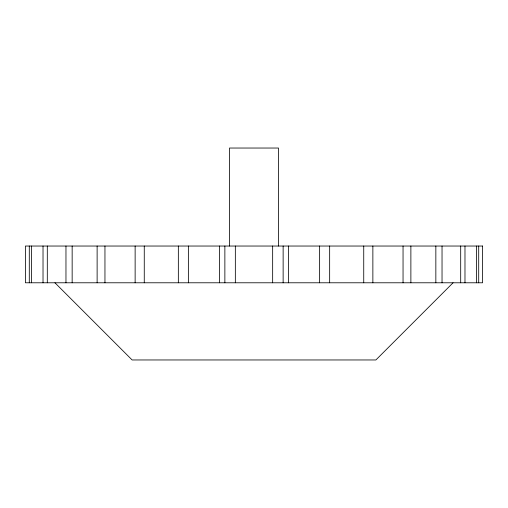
<?xml version="1.0" encoding="UTF-8"?>
<svg xmlns="http://www.w3.org/2000/svg" width="508" height="508" viewBox="0 0 508 508"><rect width="100%" height="100%" fill="white"/><g stroke="black" fill="none" stroke-linecap="round" stroke-linejoin="round"><path stroke-width="0.76" d="M453.06 282.785L375.882 359.962L132.118 359.962L54.94 282.785M478.701 246.037L478.701 282.785M476.51 246.037L476.51 282.785M464.979 246.037L464.979 282.785M460.692 246.037L460.692 282.785M442.036 246.037L442.036 282.785M435.845 246.037L435.845 282.785M410.877 246.037L410.877 282.785M403.047 246.037L403.047 282.785M372.866 246.037L372.866 282.785M363.734 246.037L363.734 282.785M329.654 246.037L329.654 282.785M319.627 246.037L319.627 282.785M288.608 246.037L288.608 282.785M283.134 246.037L283.134 282.785M278.498 246.037L278.498 148.038L229.502 148.038L229.502 246.037M272.656 246.037L272.656 282.785M235.344 246.037L235.344 282.785M224.866 246.037L224.866 282.785M219.393 246.037L219.393 282.785M188.373 246.037L188.373 282.785M178.346 246.037L178.346 282.785M144.266 246.037L144.266 282.785M135.134 246.037L135.134 282.785M104.953 246.037L104.953 282.785M97.123 246.037L97.123 282.785M72.155 246.037L72.155 282.785M65.964 246.037L65.964 282.785M47.307 246.037L47.307 282.785M43.021 246.037L43.021 282.785M31.49 246.037L31.49 282.785M29.299 246.037L29.299 282.785M482.6 246.037L25.4 246.037L25.4 282.785L482.6 282.785L482.6 246.037"/></g></svg>
